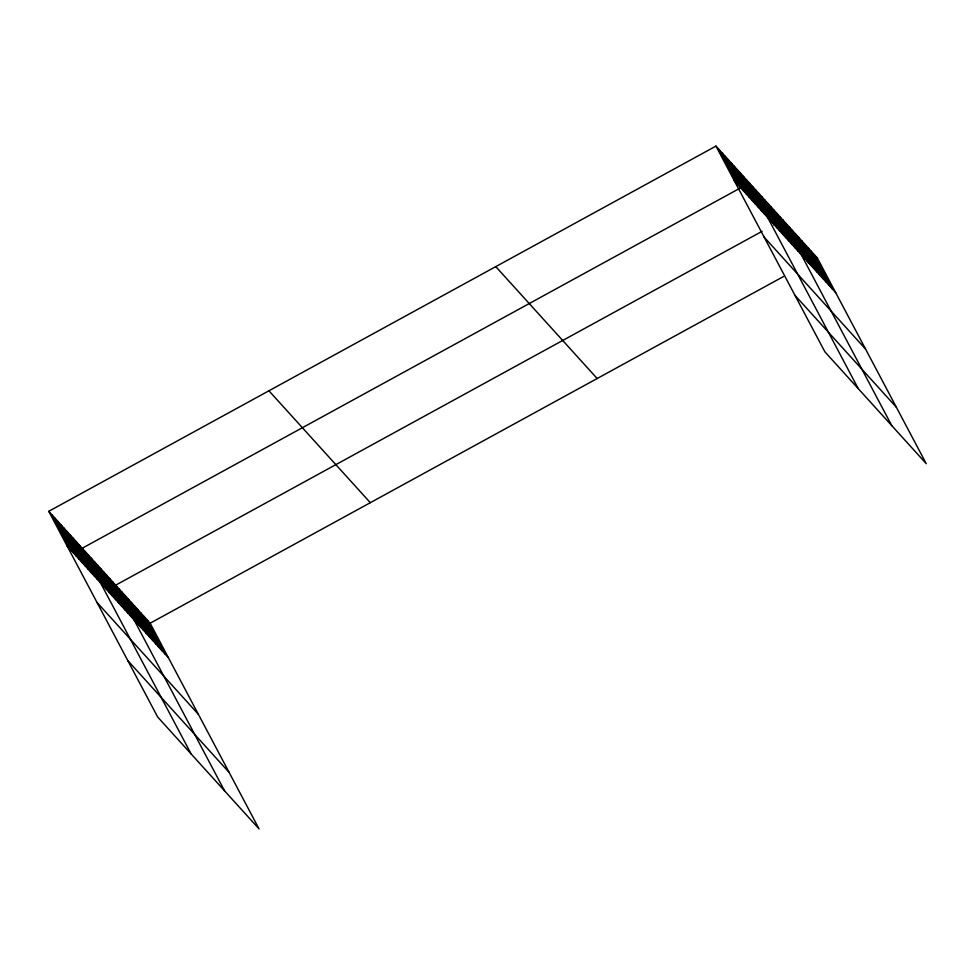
<?xml version="1.0" encoding="UTF-8"?>
<svg xmlns="http://www.w3.org/2000/svg" width="975" height="975" viewBox="0 0 975 975"><rect width="100%" height="100%" fill="white"/><g stroke="black" fill="none" stroke-linecap="round" stroke-linejoin="round"><path stroke-width="1.46" d="M48.75 511.314L150.138 623.208L259.045 828.896L157.658 716.991L48.75 511.314L715.955 146.104L817.342 258.009L926.25 463.686L824.862 351.792L715.955 146.104M762.023 231.368L115.672 585.171L224.567 790.847M773.76 224.957L782.876 219.96L891.772 425.648M150.138 623.208L783.473 276.547M808.226 262.994L817.342 258.009M734.285 180.716L835.672 292.61M764.168 237.169L865.556 349.074M794.966 295.327L896.354 407.233M495.775 266.626L597.163 378.519M268.929 390.792L370.317 502.698M67.068 545.915L168.468 657.82M96.964 602.367L198.352 714.273M127.762 660.538L229.149 772.444M814.21 254.548L832.54 289.161M811.078 251.087L829.396 285.699M807.946 247.626L826.264 282.238M804.814 244.177L823.132 278.777M801.682 240.715L819.999 275.316M798.549 237.254L816.867 271.867M795.405 233.793L813.735 268.405M792.273 230.344L810.603 264.944M789.141 226.882L807.471 261.483M786.008 223.421L804.326 258.022M779.829 216.608L798.159 251.209M776.795 213.245L795.112 247.857M773.748 209.893L792.078 244.493M770.713 206.529L789.031 241.142M767.666 203.178L785.984 237.778M764.619 199.814L782.949 234.427M761.585 196.462L779.902 231.063M758.538 193.111L776.868 227.711M755.503 189.747L773.821 224.348M752.456 186.396L770.774 220.996M858.317 388.72L749.422 183.032L82.205 548.242L191.112 753.919M746.375 179.68L764.693 214.281M743.328 176.317L761.658 210.929M740.293 172.965L758.611 207.565M737.246 169.601L755.576 204.214M734.212 166.25L752.529 200.85M731.165 162.886L749.483 197.498M728.13 159.534L746.448 194.135M725.083 156.183L743.401 190.783M722.036 152.819L740.366 187.432M719.002 149.468L737.319 184.068M147.006 619.747L165.323 654.359M143.873 616.298L162.191 650.898M140.741 612.836L159.059 647.437M137.609 609.375L155.927 643.987M134.465 605.914L152.795 640.526M131.333 602.465L149.662 637.065M128.2 599.003L146.53 633.604M125.068 595.542L143.386 630.142M121.936 592.081L140.254 626.693M118.804 588.62L137.122 623.232M112.625 581.807L130.942 616.407M109.578 578.455L127.908 613.056M106.543 575.092L124.861 609.704M103.496 571.74L121.826 606.34M100.462 568.376L118.779 602.989M97.415 565.025L115.745 599.625M94.38 561.661L112.698 596.273M91.333 558.309L109.651 592.91M88.286 554.946L106.616 589.558M85.252 551.594L103.569 586.194M79.17 544.879L97.488 579.491M76.123 541.527L94.453 576.128M73.088 538.163L91.406 572.776M70.042 534.812L88.359 569.412M66.995 531.448L85.325 566.061M63.96 528.097L82.278 562.697M60.913 524.733L79.243 559.345M57.878 521.381L76.196 555.982M54.832 518.03L73.162 552.63M51.797 514.666L70.115 549.266"/></g></svg>
